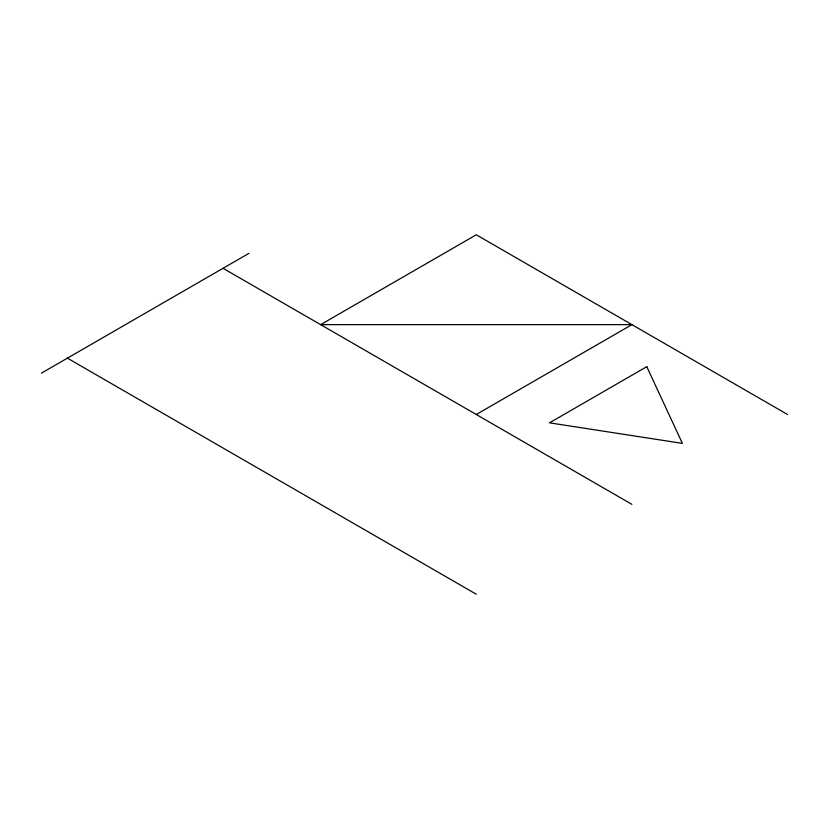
<?xml version="1.0" encoding="UTF-8"?>
<svg xmlns="http://www.w3.org/2000/svg" width="829" height="829" viewBox="0 0 829 829"><rect width="100%" height="100%" fill="white"/><g stroke="black" fill="none" stroke-linecap="round" stroke-linejoin="round"><path stroke-width="1.24" d="M41.45 373.133L248.969 253.322M476.271 414.5L631.905 324.647L320.626 324.647L476.271 234.783L787.55 414.5M223.032 268.295L631.905 504.353M67.387 358.149L476.271 594.217M646.786 366.667L549.513 422.831L682.391 443.391L646.786 366.667"/></g></svg>
